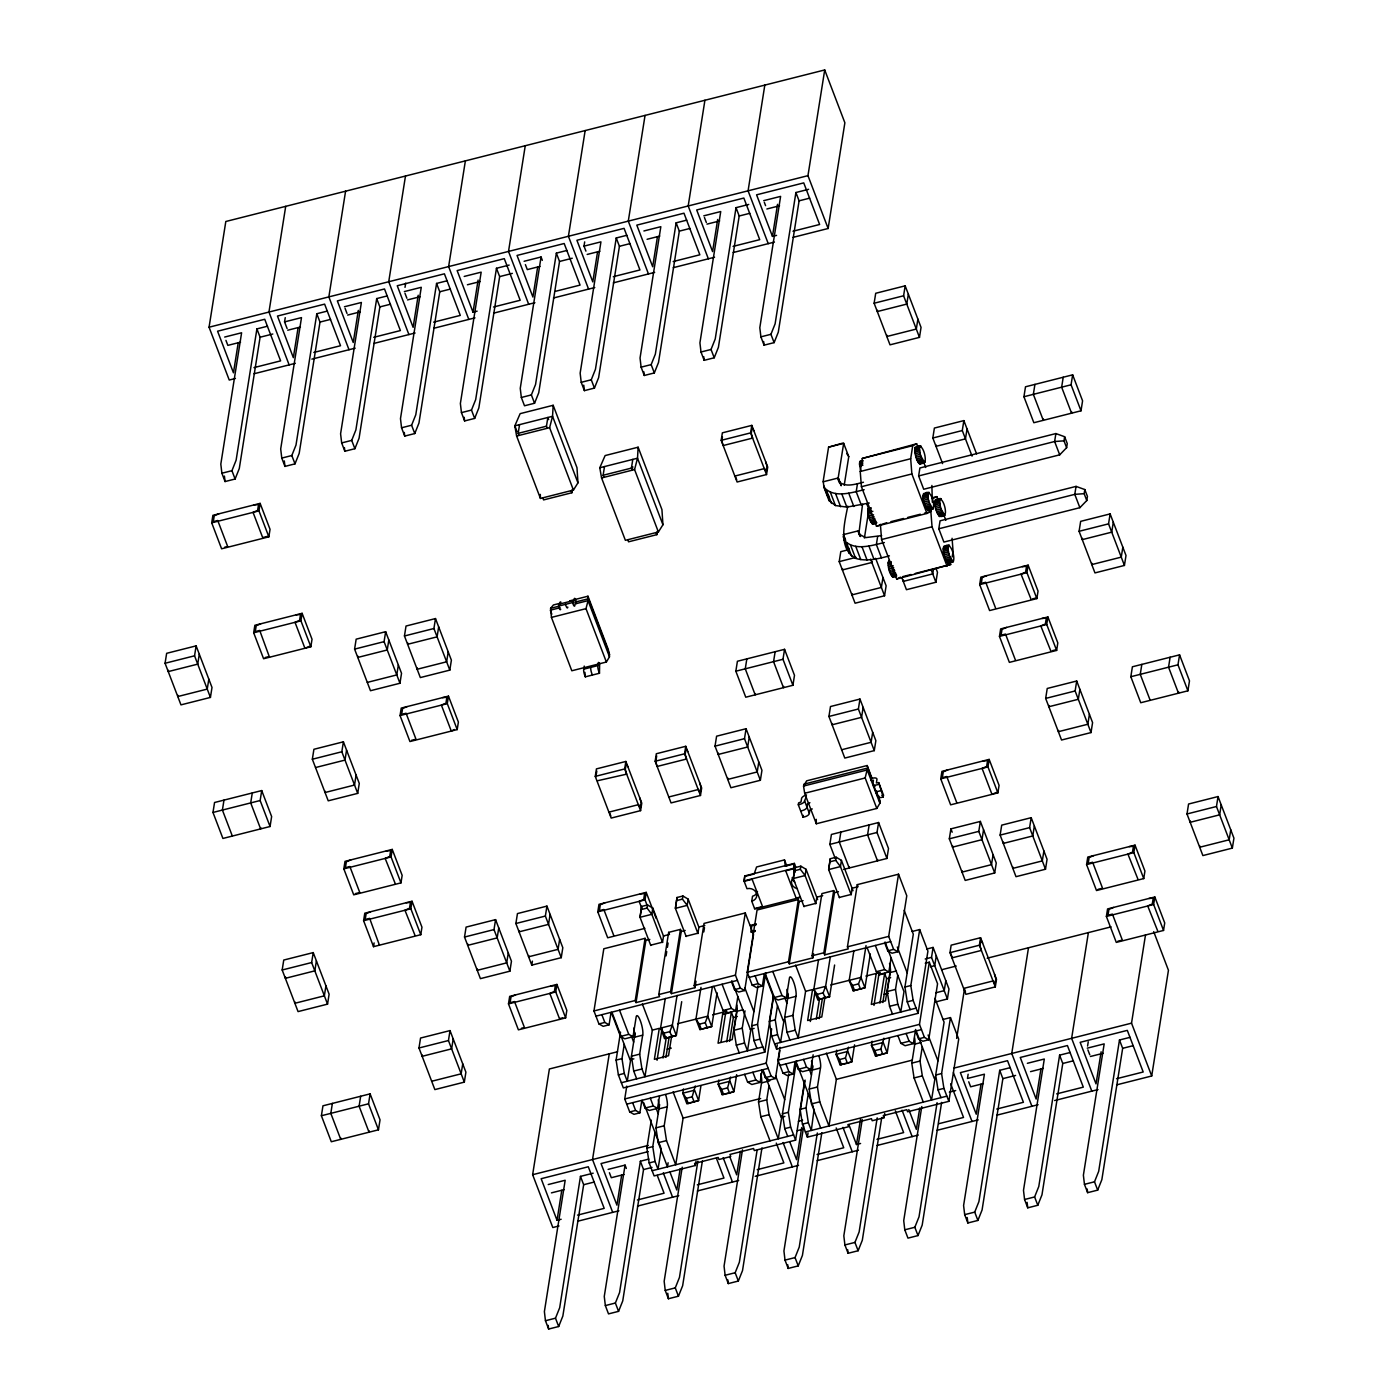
<?xml version="1.0" encoding="UTF-8"?>
<svg xmlns="http://www.w3.org/2000/svg" width="1399" height="1399" viewBox="0 0 1399 1399"><rect width="100%" height="100%" fill="white"/><g stroke="black" fill="none" stroke-linecap="round" stroke-linejoin="round"><path stroke-width="1.5" d="M881.737 791.904L881.755 791.642A5.001 2.256 -20.9 0 0 880.636 790.54L879.062 791.169A4.407 1.994 -20.9 0 1 875.319 789.718M553.165 405.29L552.553 416.29L549.615 427.692L573.433 490.07L540.434 498.429L516.616 436.033L514.832 425.838L520.148 413.649L553.165 405.29L576.983 467.686L577.962 482.847L573.433 490.07M638.119 447.208L637.524 458.207L634.569 469.592L658.387 531.987L625.388 540.329L601.57 477.951L599.786 467.756L605.12 455.567L638.119 447.208L661.937 509.603L662.934 524.765L658.387 531.987M860.927 471.201C860.612 468.77 857.692 461.285 861.102 461.198M873.378 523.873C869.339 523.104 865.841 509.533 869.461 507.732M893.751 575.951C889.974 577.962 886.459 563.5 889.134 560.23M914.754 449.131C921.049 439.041 926.313 455.217 925.106 461.443C917.342 469.382 914.911 454.692 914.754 449.131L919.475 447.942L920.49 445.704M923.113 495.666C928.988 485.733 934.41 500.807 933.553 506.91C927.677 516.826 922.256 501.751 923.113 495.666L927.834 494.477L928.849 492.238M934.934 501.961C940.897 491.836 946.179 507.207 945.374 513.206C939.481 523.139 934.077 508.064 934.934 501.961L939.638 500.772L940.25 498.569M943.293 548.495C949.169 538.563 954.573 553.637 953.733 559.74C947.84 569.655 942.436 554.581 943.293 548.495L947.997 547.306L949.029 545.068M598.387 662.392L597.88 665.592A4.407 0.997 75.8 0 0 598.877 671.712L599.471 673.251L585.324 676.836L584.73 675.297A4.407 0.997 75.8 0 1 583.733 669.177L584.24 666.064M663.616 936.403L652.808 908.091L647.562 904.961L641.669 906.447L640.025 917.289L650.797 945.497M698.993 927.467L688.168 899.137L682.922 896.007L677.029 897.493L675.402 908.353L686.175 936.543M817.646 899.662L806.069 869.321L800.823 866.173L794.929 867.66L793.285 878.52L804.058 906.727M853.023 890.708L841.429 860.368L836.182 857.22L830.289 858.724L828.663 869.566L839.435 897.773M641.669 906.447L640.025 917.289L651.829 914.316L652.808 908.091M677.029 897.493L675.402 908.353L687.189 905.363L688.168 899.137M794.929 867.66L793.285 878.52L805.09 875.529L806.069 869.321M830.289 858.724L828.663 869.566L840.449 866.576L841.429 860.368M235.434 378.464L229.244 380.038L209.063 327.209L225.816 221.497L824.711 69.95L844.874 122.78L828.138 228.492L793.023 237.375M165.065 663.266L166.656 653.316L196.122 645.866L212.001 687.469L210.427 697.419L180.961 704.869L165.065 663.266L194.548 655.816L196.122 645.866M168.44 670.348L168.247 671.59L197.714 664.14L199.305 654.19M177.97 695.303L177.778 696.545L207.244 689.095L208.818 679.145M238.215 342.842L233.458 372.799L217.579 331.213L264.743 319.269L280.622 360.872L253.971 367.622M211.704 522.824L212.893 515.339L260.127 503.378L270.042 529.329L268.853 536.831L221.602 548.793L211.704 522.824L258.955 510.88L260.127 503.378M218.786 513.835L214.239 515.794L213.313 521.617L217.737 520.498L227.652 546.467L224.697 547.201M267.489 326.212L256.909 328.905L236.116 460.219L231.937 470.694L235.102 479.018L225.064 481.553L221.881 473.229L220.815 464.101L241.607 332.77L224.679 337.054M256.909 328.905L260.092 337.211L239.281 468.543L235.102 479.018M285.711 206.335L268.958 312.047L289.138 364.877M254.233 504.864L258.518 504.584L257.608 510.408L253.044 512.366L262.96 538.335M287.11 328.555L284.557 321.892L285.239 317.66M212.98 812.452L214.554 802.501L261.718 790.575L271.633 816.561L270.059 826.512L222.913 838.456L212.98 812.452L260.144 800.525L261.718 790.575M298.092 327.681L293.353 357.654L277.474 316.052L324.62 304.125L340.517 345.728L313.848 352.461M223.98 800.123L222.406 810.073L232.339 836.06M253.674 632.768L254.863 625.283L302.114 613.322L312.029 639.273L310.84 646.775L263.589 658.737L253.674 632.768L300.925 620.824L302.114 613.322M260.774 623.779L256.209 625.738L255.283 631.561L259.707 630.442L269.5 657.233M327.383 311.068L316.804 313.743L295.993 445.074L291.814 455.532L294.997 463.856L284.959 466.409L281.776 458.085L280.692 448.939L301.502 317.608L284.557 321.892M316.804 313.743L319.986 322.067L299.176 453.398L294.997 463.856M345.588 191.173L328.852 296.903L349.016 349.733M252.275 792.953L250.701 802.904L260.634 828.908L260.826 827.666M296.203 614.808L300.505 614.528L299.578 620.369L295.014 622.31L304.93 648.279L309.494 646.321M358.319 310.386L353.248 342.493L337.351 300.907L384.515 288.963L400.394 330.566L373.743 337.316M387.278 295.906L376.698 298.582L355.888 429.913L351.709 440.388L354.891 448.712L344.836 451.247L341.671 442.923L340.587 433.795L361.397 302.464L344.451 306.748M376.698 298.582L379.863 306.906L359.071 438.237L354.891 448.712M312.344 759.237L313.918 749.287L343.402 741.82L359.281 783.423L357.707 793.373L328.223 800.823L312.344 759.237L341.828 751.77L343.402 741.82M405.483 176.029L388.73 281.741L408.91 334.571M282.178 969.997L283.752 960.046L313.236 952.597L329.115 994.199L327.541 1004.132L298.057 1011.599L282.178 969.997L311.645 962.547L313.236 952.597M285.553 977.079L285.361 978.321L314.827 970.854L316.401 960.921M325.25 791.274L325.058 792.516L354.524 785.049L356.098 775.098M405.01 287.355L405.693 283.123M295.084 1002.034L294.892 1003.275L324.358 995.826L325.932 985.875M354.594 649.119L356.168 639.168L385.652 631.701L401.53 673.304L399.957 683.254L370.473 690.721L354.594 649.119L384.078 641.651L385.652 631.701M357.969 656.201L357.777 657.443L387.243 649.975L388.817 640.025M418.214 295.241L413.125 327.349L397.246 285.746L444.41 273.819L460.288 315.405L433.638 322.155M346.567 750.144L344.993 760.094L315.527 767.544M343.822 868.866L345.011 861.364L392.245 849.42L402.16 875.372L400.971 882.874L353.72 894.835L343.822 868.866L391.055 856.922L392.245 849.42M447.173 280.762L436.575 283.437L415.783 414.769L411.603 425.226L414.769 433.55L404.731 436.086L401.548 427.779L400.481 418.633L421.274 287.302L404.346 291.587M436.575 283.437L439.758 291.761L418.948 423.093L414.769 433.55M350.904 859.878L346.34 861.836L345.431 867.66L349.855 866.541L359.77 892.492L355.329 893.629M465.377 160.868L448.624 266.579L468.805 319.409M321.385 1115.755L322.959 1105.805L370.105 1093.861L380.038 1119.865L378.464 1129.815L331.301 1141.741L321.385 1115.755L368.532 1103.811L370.105 1093.861M398.348 664.98L396.774 674.93L367.307 682.397M404.451 635.985L406.025 626.035L435.491 618.568L451.387 660.171L449.813 670.121L420.33 677.571L404.451 635.985L433.917 628.518L435.491 618.568M332.385 1103.409L330.811 1113.359L340.744 1139.363L340.936 1138.121M363.6 920.699L364.789 913.197L412.04 901.253L421.956 927.205L420.767 934.707L373.516 946.668L363.6 920.699L410.851 908.755L412.04 901.253M407.826 643.05L407.634 644.292L437.1 636.842L438.674 626.892M400.044 715.571L401.233 708.086L448.467 696.125L458.382 722.076L457.193 729.578L409.942 741.54L400.044 715.571L447.295 703.627L448.467 696.125M370.7 911.711L366.136 913.669L365.209 919.493L369.651 918.374L379.426 945.164M407.126 706.582L402.58 708.541L401.653 714.364L406.077 713.245L415.993 739.214L411.551 740.333M386.351 850.907L390.636 850.627L389.726 856.45L385.162 858.409L395.2 883.538M477.129 311.155L473.019 312.187L478.108 280.08M417.357 668.005L417.147 669.264L446.631 661.797L448.205 651.847M373.516 946.668L374.11 942.909M360.68 1096.256L359.106 1106.207L369.039 1132.211L369.231 1130.952M509.166 265.076L496.47 268.276L475.677 399.607L471.48 410.082L474.663 418.406L464.625 420.942L461.443 412.618L460.376 403.489L481.169 272.158L464.223 276.442M496.47 268.276L499.653 276.6L478.843 407.931L474.663 418.406M525.255 145.723L508.519 251.435L528.682 304.265M406.13 902.74L410.432 902.46L409.505 908.283L404.941 910.242L414.996 935.371M442.574 697.611L446.858 697.332L445.949 703.172L441.385 705.113L451.3 731.082L454.378 729.491M537.653 267.069L532.914 297.043L517.035 255.44L564.182 243.513L580.06 285.099L555.455 291.324M524.118 261.281L541.063 256.996L520.253 388.327L521.337 397.473L524.503 405.78L534.558 403.244L538.737 392.769L559.53 261.456L556.365 253.132L566.945 250.456M418.983 1047.991L420.557 1038.041L450.023 1030.591L465.902 1072.176L464.328 1082.126L434.862 1089.594L418.983 1047.991L448.449 1040.541L450.023 1030.591M518.959 435.439L518.172 433.358L519.554 424.649M422.341 1055.073L422.148 1056.315L451.632 1048.848L453.206 1038.897M556.365 253.132L535.555 384.463L531.375 394.92L534.558 403.244M585.149 130.562L568.414 236.274L588.577 289.103M464.52 937.05L466.094 927.1L495.578 919.633L511.457 961.235L509.883 971.186L480.417 978.635L464.52 937.05L494.004 929.583L495.578 919.633M547.254 428.286L546.467 426.188L547.848 417.497L548.635 419.578M467.896 944.115L467.703 945.357L497.17 937.907L498.761 927.957M585.919 251.12L584.013 246.137L584.677 241.887M477.426 969.087L477.234 970.329L506.7 962.862L508.274 952.911M462.737 1063.87L461.145 1073.82L431.679 1081.27M597.548 251.925L592.791 281.881L576.913 240.278L624.076 228.352L639.955 269.955L613.304 276.687M559.513 603.424L553.409 604.963L550.594 608.32L551.433 617.396L571.806 670.768L606.379 662.024L609.474 656.796L608.338 649.591L587.965 596.219L569.673 600.853M542.777 497.834L543.581 499.915L571.876 492.745L572.418 489.265M626.839 235.294L616.242 237.97L595.449 369.301L591.27 379.776L594.435 388.083L584.397 390.636L581.215 382.312L580.148 373.166L600.94 241.852L584.013 246.137M560.667 609.195A4.407 0.997 75.8 0 1 558.935 607.708L558.638 604.298L572.786 600.713L573.52 602.532L574.22 598.755A5.001 1.119 75.8 0 1 575.933 600.188L576.248 603.616L588.035 600.643L587.965 596.219M559.513 605.784L560.072 602.322A5.001 1.119 75.8 0 1 560.947 602.269M616.242 237.97L619.425 246.294L598.632 377.625L594.435 388.083M515.881 923.515L517.455 913.582L546.939 906.115L562.818 947.718L561.244 957.668L531.777 965.118L515.881 923.515L545.365 916.065L546.939 906.115M645.044 115.418L628.291 221.129L648.471 273.959M519.256 930.597L519.064 931.839L548.53 924.389L550.104 914.439M508.484 1003.887L509.673 996.385L556.924 984.424L566.822 1010.393L565.633 1017.877L518.399 1029.839L508.484 1003.887L555.735 991.926L556.924 984.424M576.248 603.616L575.426 602.007L574.867 605.277A4.407 0.997 75.8 0 1 573.083 604.123L572.786 600.713M515.584 994.881L511.02 996.84L510.093 1002.681L514.517 1001.562L524.433 1027.513L521.477 1028.265M603.931 477.356L603.126 475.258L604.508 466.567M528.787 955.552L528.595 956.794L558.061 949.344L559.635 939.394M531.777 965.118L532.407 961.148M585.324 676.836L584.922 672.342M657.443 236.763L652.686 266.737L636.807 225.134L683.971 213.19L699.85 254.793L673.199 261.543M632.768 466.706L632.226 470.186L631.421 468.105L632.803 459.397M599.471 673.251L599.611 665.242A5.001 1.119 75.8 0 0 599.384 662.636M551.014 985.928L555.316 985.63L554.389 991.471L549.824 993.412L559.74 1019.381M686.717 220.15L676.137 222.826L655.344 354.157L651.165 364.614L654.33 372.938L644.292 375.474L641.109 367.15L640.043 358.022L660.835 226.69L643.907 230.975M676.137 222.826L679.319 231.132L658.509 362.463L654.33 372.938M595.257 776.393L596.446 768.89L625.86 761.458L641.774 803.131L640.585 810.633L611.171 818.083L595.257 776.393L624.688 768.943L625.86 761.458M559.005 1225.961L552.815 1227.535L532.634 1174.705L549.387 1068.976L617.536 1051.733M595.887 776.865L596.813 771.041M704.921 100.256L688.186 205.968L708.349 258.798M597.373 780.782L626.665 774.154L625.318 769.415L626.227 763.592L627.854 766.669M627.749 539.734L628.536 541.815L656.831 534.663L657.39 531.183M644.869 928.376L607.691 937.785L597.793 911.833L598.982 904.331L646.216 892.37L656.131 918.339M604.875 902.845L600.311 904.786L599.402 910.627L603.826 909.507L613.741 935.459M561.139 1219.263L557.029 1220.295L561.768 1190.339M717.67 219.468L712.581 251.575L696.702 209.972L743.848 198.046L759.727 239.649L733.076 246.381M611.013 1012.684L609.09 1024.82L603.196 1026.324L598.929 1023.928L593.963 1010.952L603.808 948.767L645.079 938.327L645.866 940.408L636.02 1002.593L659.611 996.63L658.807 994.549L668.652 932.364L680.439 929.391L681.243 931.454L671.398 993.64L694.971 987.677L695.985 981.241M639.798 797.92L641.144 802.659L640.235 808.5L638.731 804.582L609.317 812.032L610.803 815.932M593.176 1173.184L580.48 1176.384L559.687 1307.715L555.49 1318.19L558.673 1326.514L548.635 1329.05L545.453 1320.726L544.386 1311.597L565.179 1180.266L548.233 1184.551M748.727 204.446L736.031 207.664L715.221 338.995L711.042 349.47L714.224 357.777L704.169 360.33L701.004 352.006L699.92 342.86L720.73 211.546L703.784 215.831M580.48 1176.384L583.663 1184.708L562.853 1316.039L558.673 1326.514M736.031 207.664L739.197 215.988L718.404 347.319L714.224 357.777M655.152 761.248L656.323 753.746L685.755 746.297L701.668 787.969L700.479 795.471L671.048 802.921L655.152 761.248L684.566 753.799L685.755 746.297M609.264 1053.832L592.529 1159.544L612.692 1212.373M656.079 759.762L656.691 755.88M764.816 85.112L748.08 190.824L768.243 243.653M640.322 893.874L644.607 893.576L643.697 899.417L639.133 901.376L642.176 909.35M773.647 996.368L764.816 1052.118L623.342 1087.915L618.393 1074.939L616.102 1060.11L620.526 1032.13M647.317 905.87L645.026 899.872L646.216 892.37M630.932 1058.011L627.259 1081.217L624.286 1073.435L621.995 1058.623L624.234 1044.458M662.584 942.524L651.829 914.316L647.072 908.073L647.562 904.961M721.184 440.335L722.374 432.833L751.805 425.383L767.719 467.056L766.53 474.558L737.098 482.008L721.184 440.335L750.616 432.886L751.805 425.383M722.444 436.908L721.814 440.807L723.178 445.547L752.61 438.097L751.246 433.358L752.172 427.517L753.799 430.595M636.02 1002.593L635.233 1000.512L645.079 938.327M669.194 796.87L698.626 789.438L700.112 793.338L701.039 787.515L699.675 782.775M611.276 1012.281L620.509 1036.432L624.776 1038.827L633.03 1036.729L636.038 1017.738A10.527 2.361 75.8 0 1 640.287 1020.571A10.527 2.361 75.8 0 1 642.683 1035.155L639.675 1054.146L641.966 1068.976L644.939 1076.74L652.336 1030.119L642.316 1003.887M641.791 1100.698L639.868 1112.835L633.974 1114.321L629.707 1111.943L624.741 1098.967L626.787 1086.096M636.685 1078.839L633.712 1071.057L631.421 1056.245L635.094 1033.004M687.748 751.508L686.122 748.43L685.195 754.271L686.559 759.01L657.128 766.46L655.781 761.721M621.663 1175.177L616.924 1205.151L601.045 1163.548L648.192 1151.622M608.128 1169.389L625.073 1165.105L604.263 1296.436L605.347 1305.582L608.513 1313.888L618.568 1311.353L622.747 1300.895L643.54 1169.564L640.375 1161.24L648.839 1159.089M776.567 235.382L772.475 236.414L777.547 204.324M666.064 955.884L666.728 951.6M667.41 947.315L668.092 943.031M665.277 998.414L660.573 1028.108L664.542 1038.513L676.329 1035.522L681.698 1001.684M640.375 1161.24L619.565 1292.571L615.385 1303.029L618.568 1311.353M697.961 933.57L687.189 905.363L682.432 899.12L682.922 896.007M657.04 1060.285L662.059 1028.58M808.622 189.302L795.909 192.52L775.116 323.834L770.936 334.309L774.119 342.633L764.064 345.168L760.899 336.844L759.814 327.716L780.607 196.385L763.679 200.669M671.398 993.64L670.593 991.559L680.439 929.391M696.072 1161.187L695.39 1165.489L654.12 1175.929L649.171 1162.936L646.88 1148.124L651.304 1120.144M663.021 1058.011L666.379 1036.851M795.909 192.52L799.091 200.826L778.299 332.158L774.119 342.633M642.054 1100.296L645.026 1108.06L649.293 1110.456L657.547 1108.358L659.559 1095.697M665.924 1057.399L669.089 1037.481M715.029 746.139L716.603 736.189L746.069 728.722L761.948 770.324L760.374 780.275L730.908 787.742L715.029 746.139L744.495 738.672L746.069 728.722M661.272 1148.841L658.037 1169.232L655.064 1161.45L652.773 1146.638L655.012 1132.473M668.11 1162.761L667.463 1166.853L658.247 1142.686L655.939 1127.874L659.629 1104.633M677.064 995.423L672.359 1025.117L669.876 1031.64L671.852 1036.834M671.8 1035.085L668.53 1055.738L654.382 1059.323L659.296 1028.352L652.336 1030.119M828.138 228.492L807.957 175.662L824.711 69.95M718.404 753.204L718.194 754.463L747.678 746.996L749.252 737.046M765.725 461.845L767.089 466.601L766.162 472.425L764.676 468.525L735.244 475.957L736.731 479.874M735.839 671.205L737.413 661.255L784.559 649.328L794.492 675.332L792.918 685.283L745.754 697.209L735.839 671.205L782.985 659.279L784.559 649.328M673.094 1091.902L683.114 1118.116L675.717 1164.755L666.501 1140.605L664.193 1125.775L667.201 1106.784A10.527 2.361 75.8 0 0 665.714 1094.84M694.971 987.677L694.184 985.596L704.029 923.41L745.282 912.97L753.519 934.549L744.67 990.527L738.759 992.013L734.492 989.635L731.537 981.853M703.802 931.926L704.484 927.642M727.935 778.176L727.725 779.418L757.209 771.951L758.783 762M746.839 658.877L745.265 668.827L755.18 694.831L755.39 693.589M683.499 1088.947L682.834 1093.179L686.804 1103.584L688.273 1103.531L698.591 1100.593L700.934 1085.746M717.057 992.748L711.706 1026.569L699.902 1029.559L695.933 1019.154L700.986 987.344M680.194 1168.585L676.801 1189.989L669.999 1172.17M682.222 1167.186L664.158 1281.292L665.224 1290.42L668.407 1298.744L678.445 1296.208L682.642 1285.733L702.403 1160.855M695.286 1085.974L692.173 1096.833L694.166 1102.027M712.423 986.47L707.737 1016.181L705.236 1022.686L707.229 1027.88M775.133 651.724L773.56 661.675L783.475 687.661L783.685 686.419M697.874 1161.153L679.459 1277.409L675.28 1287.884L678.445 1296.208M722.951 1012.246L718.054 1043.217L732.202 1039.632L737.098 1008.662M800.123 897.493L754.726 908.983L751.753 901.183A7.485 6.47 9 0 0 756.439 893.157A7.485 6.47 9 0 0 746.979 888.697L744.006 880.898L744.793 875.931L794.317 863.393L795.874 867.502M744.793 875.931L744.163 881.318L752.137 879.306L762.542 906.552L754.568 908.563M721.045 1042.063L726.064 1010.358M718.876 1079.993L718.194 1084.225L722.164 1094.63L729.526 1093.091L733.95 1091.64L736.643 1074.677M744.67 990.527L740.386 988.131L735.437 975.155L745.282 912.97M726.693 1041.888L731.38 1012.299L723.126 1014.38M751.753 901.183L752.54 896.199A7.485 6.47 9 0 0 757.471 891.53M729.596 1041.293L733.356 1017.493L731.38 1012.299M713.84 986.33L723.073 1010.48L727.34 1012.859L735.594 1010.778L737.833 996.613M739.249 1052.887L736.294 1045.105L733.985 1030.294L736.993 1011.285A10.527 2.361 75.8 0 0 736.836 1005.042M750.861 931.664L751.77 925.841L756.212 924.722M844.227 485.191L848.756 456.651L843.667 443.326L841.901 443.343L828.575 447.155L823.084 481.816L838.298 477.968L841.201 485.575M823.294 481.763L823.924 487.254L829.012 500.58L835.43 505.529L846.85 507.12L869.269 503.028M730.663 1077.02L727.55 1087.88L729.526 1093.091M764.274 973.896L762.35 986.05L756.457 987.537L752.19 985.158L747.223 972.183L757.069 909.997L798.339 899.557L799.126 901.638L789.281 963.824L812.871 957.843L813.536 953.558M731.782 980.751L750.738 1030.416L747.503 1050.789L744.548 1043.024L742.239 1028.195L745.002 1010.812M829.012 500.58L828.365 495.071M756.946 1048.411L753.974 1040.629L751.665 1025.817L757.996 985.858M863.445 482.253C855.733 483.967 844.944 488.094 838.666 481.169L838.298 477.968M764.816 1052.118L759.867 1039.142L757.558 1024.313L765.743 972.655M874.13 303.233L875.704 293.283L905.17 285.833L921.049 327.418L919.475 337.369L890.009 344.836L874.13 303.233L903.597 295.784L905.17 285.833M740.421 1151.29L736.696 1174.845L729.893 1157.008M742.467 1149.873L724.052 1266.13L725.119 1275.276L728.302 1283.582L738.34 1281.047L742.519 1270.572L761.965 1147.862M812.277 808.937L809.881 809.986L809.322 813.256A4.407 1.994 -20.9 0 1 804.81 816.789L803.061 817.243L798.304 804.757L798.584 802.886L800.997 802.012L801.61 798.234A5.001 2.256 -20.9 0 1 806.016 795.069L806.506 794.912M877.488 310.316L877.295 311.557L906.779 304.09L908.353 294.14M878.782 796.014L879.901 803.236L876.806 808.447L816.317 823.766L804.67 793.268L803.533 786.063L806.646 780.834L867.135 765.533L871.804 777.722M889.432 555.858C878.502 558.708 866.768 561.856 855.611 558.358C837.319 548.093 844.839 522.072 847.777 506.106M875.617 558.288L886.127 585.814L884.553 595.764L855.086 603.214L839.208 561.629L840.782 551.678L849.193 549.545M795.087 872.486L793.53 868.377L794.317 863.393M912.026 931.507L919.685 929.566L927.922 951.145L918.076 1013.331L776.602 1049.128L771.653 1036.152L769.363 1021.34L773.455 995.511M794.475 863.813L793.688 868.779L785.713 870.808L796.118 898.053L800.106 897.039M744.618 1074.327L747.591 1082.109L751.858 1084.487L760.112 1082.406L762.035 1070.27M809.322 813.256L804.565 800.788L806.331 796.748M803.061 817.243L803.358 815.372M842.565 568.693L842.373 569.935L871.857 562.485L872.049 561.244M770.027 1140.884L760.811 1116.734L758.52 1101.922L761.528 1082.913A10.527 2.361 75.8 0 0 760.794 1073.837M857.465 483.774L856.205 491.731L861.294 505.039M779.873 1050.544L775.448 1078.524L771.164 1076.146L766.215 1063.17L771.653 1028.86M931.437 507.837L930.842 511.562L926.942 513.45L876.491 526.216L861.417 486.712L860.228 471.498L862.291 458.435L916.642 443.78L918.164 447.732M849.176 553.409L848.546 547.918M784.192 1019.241L780.52 1042.447L777.547 1034.665L775.256 1019.854L777.494 1005.689M815.844 903.737L805.09 875.529L800.333 869.286L800.823 866.173M757.086 1150.31L739.354 1262.265L735.174 1272.723L738.34 1281.047M887.018 335.27L886.826 336.512L916.31 329.062L917.884 319.112M789.281 963.824L788.494 961.743L798.339 899.557M781.971 1115.598L778.281 1138.803L769.065 1114.653L766.757 1099.824L769.013 1085.659M828.925 716.463L830.499 706.53L859.965 699.063L875.861 740.666L874.27 750.616L844.804 758.066L828.925 716.463L858.391 709.013L859.965 699.063M881.632 535.59L865.596 537.618L858.829 533.998L862.553 504.322M776.602 1049.128L777.284 1044.843M764.536 973.494L773.769 997.662L778.036 1000.04L786.29 997.959L789.298 978.95A10.527 2.361 75.8 0 1 793.548 981.783A10.527 2.361 75.8 0 1 795.944 996.368L792.936 1015.377L795.227 1030.189L798.199 1037.971L805.597 991.331L795.576 965.118M789.945 1040.052L786.972 1032.27L784.682 1017.458L788.354 994.234M795.052 1061.911L793.128 1074.047L787.235 1075.551L782.968 1073.173L778.001 1060.18L780.047 1047.326M852.096 593.666L851.904 594.907L881.37 587.44L882.961 577.49M832.3 723.545L832.09 724.787L861.574 717.337L863.148 707.387M864.407 538.02L868.604 511.509M787.724 1136.425L784.752 1128.643L782.443 1113.814L788.774 1073.855M877.628 536.604L876.369 544.561L881.457 557.869M812.871 957.843L812.067 955.762L821.913 893.594L833.699 890.603L834.504 892.684L824.658 954.87L848.231 948.907L847.444 946.826L857.29 884.64L898.543 874.2L906.779 895.78L897.931 951.74L892.02 953.226L887.753 950.848L884.798 943.066M835.203 858.391L829.852 844.401L831.426 834.451L878.589 822.525L888.505 848.511L886.931 858.461L843.545 869.444M695.39 1165.489L694.603 1163.408L718.177 1157.445L718.964 1159.509L730.75 1156.536L729.963 1154.455L753.536 1148.492L754.341 1150.573L795.594 1140.133L790.645 1127.139L788.337 1112.327L796.521 1060.669M818.537 959.627L813.833 989.32L817.803 999.725L829.59 996.735L834.608 965.03M810.301 1021.515L814.987 991.908M851.222 894.783L840.449 866.576L835.693 860.333L836.182 857.22M840.851 832.055L839.278 842.006L849.21 868.01L849.403 866.768M824.658 954.87L823.854 952.789L833.699 890.603M884.693 1113.464L884.011 1117.749L872.224 1120.739L871.437 1118.658L847.864 1124.621L848.651 1126.702L807.38 1137.142L802.431 1124.166L800.141 1109.355L804.565 1081.357M795.594 1140.133L805.107 1080.08M816.282 1019.224L819.639 998.082M801.679 1127.577L796.591 1159.684L789.788 1141.864M795.314 1061.509L798.287 1069.291L802.554 1071.669L810.808 1069.588L813.151 1054.811M819.184 1018.629L822.35 998.711M814.131 1109.022L811.298 1130.444L808.325 1122.68L806.034 1107.851L808.272 1093.686M820.723 1128.066L811.507 1103.916L809.199 1089.087L812.889 1065.863M830.324 956.654L825.62 986.347L823.137 992.853L825.113 998.047M803.708 1126.108L783.93 1250.986L785.014 1260.114L788.179 1268.438L798.234 1265.885L802.414 1255.428L821.843 1132.7M825.06 996.315L821.79 1016.968L807.643 1020.536L812.557 989.565L805.597 991.331M926.942 513.45L911.868 473.946L910.679 458.732L912.743 445.669L916.642 443.78M807.38 1137.142L808.062 1132.858M872.679 732.342L871.105 742.292L841.621 749.759M826.354 1053.115L836.375 1079.346L828.977 1125.985L819.762 1101.817L817.453 1087.006L820.461 1067.997A10.527 2.361 75.8 0 0 818.975 1056.07M918.636 475.94L919.895 467.983L1055.878 433.568L1064.639 436.733L1067.262 443.605L1066.615 447.697L1059.708 454.832L923.707 489.248L918.636 475.94L1054.619 441.524L1063.992 440.842L1066.615 447.697M871.472 778.491L871.175 780.345L873.413 780.222L872.941 783.475L877.698 795.961A4.407 1.994 -20.9 0 0 881.44 797.413L883.189 796.958L883.486 795.104L878.712 782.618L876.421 782.968L876.981 779.156A5.001 2.256 -20.9 0 0 873.256 778.054L871.472 778.491L867.135 765.533M903.457 580.13L903.264 581.389L932.731 573.922L933.483 569.201M817.313 1132.998L799.231 1247.104L795.052 1257.579L798.234 1265.885M869.146 824.903L867.572 834.853L877.505 860.857L877.698 859.616M876.229 790.96L875.931 792.831L877.121 792.534M942.594 463.611L932.818 438.009L934.392 428.059L963.859 420.609L976.572 453.888M883.189 796.958L878.712 782.618M836.759 1050.177L836.095 1054.391L840.065 1064.796L847.427 1063.257L851.851 1061.824L854.544 1044.843M870.318 953.961L864.967 987.799L853.163 990.772L849.193 980.384L853.897 950.673M936.193 445.092L936.001 446.333L965.467 438.866L967.041 428.916M886.931 858.461L877.016 832.475L878.589 822.525M932.329 502.241L931.891 485.453M848.546 1047.186L845.433 1058.046L847.427 1063.257M866.033 945.584L860.98 977.394L858.496 983.899L860.49 989.11M938.799 528.77L940.058 520.813L1076.058 486.397L1084.82 489.563L1087.443 496.435L1086.778 500.545L1079.871 507.68L943.888 542.078L938.799 528.77L1074.782 494.354L1084.155 493.672L1086.778 500.545M901.795 577.542L906.447 589.696L935.914 582.246L937.487 572.296L936.228 568.973M876.211 973.459L871.315 1004.43L885.462 1000.845L890.359 969.874M972.06 456.144L962.285 430.542L963.859 420.609M873.973 1005.409L878.992 973.687M897.931 951.74L893.646 949.361L888.697 936.386L898.543 874.2M872.137 1041.223L871.455 1045.455L875.424 1055.843L876.893 1055.79L887.211 1052.87L889.572 1038.023M860.577 1143.49L856.485 1144.539L860.542 1118.85M879.954 1003.118L884.64 973.512L878.45 975.086M862.239 1119.567L843.824 1235.824L844.909 1244.953L848.074 1253.277L858.129 1250.741L862.309 1240.266L881.737 1117.556M952.194 556.924L953.086 551.328L952.072 538.283M882.856 1002.523L886.616 978.705L884.64 973.512M867.1 947.543L876.334 971.71L880.601 974.089L888.855 971.99L891.093 957.825M892.51 1014.1L889.554 1006.318L887.246 991.506L890.254 972.515A10.527 2.361 75.8 0 0 889.519 963.421M883.923 1038.233L880.81 1049.11L882.786 1054.304M885.042 941.982L903.999 991.629L900.764 1012.019L897.808 1004.237L895.5 989.425L897.738 975.26M877.19 1117.853L859.126 1231.959L854.946 1242.417L858.129 1250.741M910.207 1009.623L907.234 1001.859L904.926 987.029L913.302 934.182L904.191 910.312M940.74 778.858L941.929 771.374L989.163 759.412L999.078 785.364L997.889 792.866L950.638 804.827L940.74 778.858L987.974 766.914L989.163 759.412M918.076 1013.331L913.127 1000.355L910.819 985.543L919.685 929.566M947.822 769.87L943.276 771.828L942.349 777.652L946.773 776.532L956.689 802.501M979.685 584.607L980.874 577.105L1028.125 565.144L1038.041 591.112L1036.851 598.597L989.6 610.559L979.685 584.607L1026.936 572.646L1028.125 565.144M986.785 575.601L982.22 577.56L981.294 583.4L985.718 582.281L995.633 608.233M897.878 1035.557L900.851 1043.339L905.118 1045.718L913.372 1043.637L915.611 1029.472L934.375 1078.594M923.288 1102.115L914.072 1077.947L911.781 1063.135L914.789 1044.144A10.527 2.361 75.8 0 0 914.614 1037.883M929.321 962.197L937.557 983.777L928.709 1039.754L924.424 1037.376L919.475 1024.383L929.321 962.197L925.246 963.229M949.326 838.823L950.9 828.873L980.367 821.423L996.263 863.008L994.689 872.959L965.205 880.426L949.326 838.823L978.793 831.373L980.367 821.423M934.777 1002.174L947.403 998.973L931.524 957.371L933.098 947.42L926.785 949.029M952.702 845.905L952.509 847.147L981.976 839.68L983.549 829.729M1023.928 396.739L1025.502 386.789L1072.648 374.845L1082.581 400.848L1081.007 410.799L1033.844 422.725L1023.928 396.739L1071.074 384.795L1072.648 374.845M936.281 955.744L934.707 965.695L930.492 966.761M935.231 1076.81L931.542 1100.034L922.326 1075.866L920.017 1061.054L922.273 1046.889M919.755 1107.973L916.362 1129.378L908.808 1109.564M1034.928 384.393L1033.354 394.343L1043.287 420.347L1043.479 419.105M921.784 1106.557L903.719 1220.662L904.786 1229.808L907.968 1238.132L918.006 1235.579L922.186 1225.122L941.632 1102.395M962.232 870.86L962.04 872.102L991.506 864.652L993.08 854.702M999.463 636.405L1000.652 628.92L1047.903 616.959L1057.819 642.91L1056.63 650.413L1009.379 662.374L999.463 636.405L1046.714 624.461L1047.903 616.959M949.973 952.667L951.163 945.164L980.577 937.715L996.49 979.387L995.301 986.89L965.887 994.339L949.973 952.667L979.387 945.217L980.577 937.715M945.811 980.699L944.238 990.649L935.809 992.783M983.27 760.899L987.554 760.619L986.645 766.46L982.081 768.401L991.978 794.37L996.543 792.411M947.403 998.973L948.977 989.023L933.098 947.42M940.985 1097.638L938.012 1089.856L935.704 1075.044L944.08 1022.179L934.969 998.326M1006.563 627.417L1001.999 629.375L1001.072 635.198L1005.514 634.079L1015.412 660.048M884.011 1117.749L883.224 1115.668L906.797 1109.704L907.601 1111.785L948.854 1101.345L943.905 1088.37L941.597 1073.558L950.463 1017.58L942.804 1019.521M937.085 1102.692L919.021 1216.798L914.841 1227.273L918.006 1235.579M1022.214 566.647L1026.516 566.35L1025.589 572.191L1021.025 574.132L1031.063 599.262M956.654 1038.408L964.506 988.796M1063.223 377.24L1061.649 387.191L1071.582 413.177L1071.774 411.936M948.854 1101.345L958.7 1039.16L950.463 1017.58M1055.878 433.568L1054.619 441.524L1059.708 454.832M982.57 942.926L980.944 939.848L980.017 945.689L981.381 950.428L951.967 957.878M1000.128 835.098L1001.701 825.148L1031.185 817.681L1047.064 859.283L1045.49 869.234L1016.006 876.683L1000.128 835.098L1029.612 827.631L1031.185 817.681M1063.992 440.842L1064.639 436.733M1003.503 842.163L1003.31 843.405L1032.777 835.955L1034.351 826.005M968.143 1074.24L967.461 1078.472L984.406 1074.187L963.596 1205.518L964.68 1214.647L967.863 1222.971L977.901 1220.435L982.081 1209.96L1002.873 1078.629L999.708 1070.322L1010.288 1067.629M1041.993 618.445L1046.295 618.166L1045.368 624.006L1040.804 625.948L1050.859 651.077M994.514 974.194L995.861 978.933L994.951 984.756L993.447 980.856L964.033 988.306L965.52 992.206M1013.033 867.135L1012.841 868.377L1042.307 860.91L1043.881 850.959M980.996 1084.26L976.257 1114.216L960.379 1072.631L1007.525 1060.687L1023.421 1102.29L996.753 1109.04M1076.058 486.397L1074.782 494.354L1079.871 507.68M1045.665 698.416L1047.239 688.465L1076.705 681.016L1092.584 722.618L1091.01 732.569L1061.544 740.019L1045.665 698.416L1075.131 690.966L1076.705 681.016M1049.04 705.498L1048.83 706.74L1078.314 699.29L1079.888 689.34M1084.155 493.672L1084.82 489.563M1079.084 531.305L1080.658 521.355L1110.124 513.905L1126.003 555.49L1124.429 565.441L1094.962 572.908L1079.084 531.305L1108.55 523.856L1110.124 513.905M1082.459 538.388L1082.249 539.629L1111.733 532.162L1113.307 522.212M999.708 1070.322L978.898 1201.636L974.718 1212.111L977.901 1220.435M1058.571 730.453L1058.361 731.694L1087.845 724.245L1089.419 714.294M1028.492 947.753L1011.757 1053.464L1031.92 1106.294M1091.989 563.342L1091.78 564.584L1121.264 557.134L1122.837 547.184M1040.891 1069.098L1036.152 1099.072L1020.256 1057.469L1067.42 1045.543L1083.298 1087.145L1056.647 1093.878M1086.586 864.582L1087.775 857.08L1135.026 845.136L1144.924 871.087L1143.735 878.589L1096.501 890.533L1086.586 864.582L1133.837 852.621L1135.026 845.136M1070.183 1052.485L1059.603 1055.161L1038.792 1186.492L1034.613 1196.949L1037.796 1205.273L1027.74 1207.827L1024.575 1199.503L1023.491 1190.357L1044.301 1059.026L1027.356 1063.31M1093.668 855.593L1089.121 857.552L1088.195 863.375L1092.619 862.256L1102.534 888.208L1098.093 889.327M1059.603 1055.161L1062.768 1063.485L1041.975 1194.816L1037.796 1205.273M1088.387 932.591L1071.634 1038.32L1091.815 1091.15M1130.829 676.731L1132.403 666.781L1179.567 654.854L1189.482 680.858L1187.908 690.809L1140.745 702.735L1130.829 676.731L1177.975 664.805L1179.567 654.854M1141.829 664.403L1140.255 674.353L1150.188 700.339M1106.382 916.432L1107.571 908.93L1154.822 896.986L1164.72 922.938L1163.531 930.44L1116.297 942.401L1106.382 916.432L1153.633 904.488L1154.822 896.986M1087.583 1046.05L1088.247 1041.8M1113.482 907.444L1108.917 909.402L1107.991 915.226L1112.415 914.107L1122.33 940.058L1117.906 941.195M1129.115 846.622L1133.417 846.343L1132.491 852.166L1127.926 854.124L1137.964 879.254M1101.118 1051.803L1096.029 1083.91L1080.15 1042.325L1127.314 1030.381L1143.193 1071.984L1116.542 1078.734M1170.124 657.233L1168.55 667.183L1178.483 693.187L1178.675 691.945M1130.077 1037.324L1119.48 1039.999L1098.687 1171.33L1094.508 1181.805L1097.673 1190.129L1087.635 1192.665L1084.452 1184.341L1083.386 1175.212L1104.178 1043.881L1087.25 1048.166M1119.48 1039.999L1122.663 1048.323L1101.852 1179.654L1097.673 1190.129M1148.911 898.473L1153.213 898.193L1152.286 904.016L1147.722 905.975L1157.76 931.104M1116.594 1084.872L1151.709 1075.988L1131.529 1023.159L1145.536 934.707M1186.999 813.973L1188.573 804.023L1218.039 796.556L1233.935 838.158L1232.344 848.109L1202.878 855.576L1186.999 813.973L1216.465 806.506L1218.039 796.556M1190.374 821.056L1190.182 822.297L1219.648 814.83L1221.222 804.88M1151.709 1075.988L1168.445 970.276L1153.703 931.664M1199.905 846.01L1199.695 847.252L1229.179 839.785L1230.753 829.834M606.379 662.024L586.006 608.652L588.035 600.643L609.474 656.796M876.806 808.447L865.177 777.966L867.502 768.086L803.83 784.192M939.638 516.633L940.565 515.462M947.997 563.167L953.646 560.807M919.877 463.768L925.106 461.443M932.923 498.499L936.823 496.628L938.327 500.562M876.491 526.216L886.704 522.736M880.391 524.328L881.58 539.542L896.672 579.046L900.571 577.157M896.672 579.046L951.023 564.392L915.278 573.433M209.063 327.209L807.957 175.662M240.558 342.16L227.845 345.378L225.938 340.377M260.092 337.211L272.788 334.011M287.739 330.216L300.435 326.999M319.986 322.067L330.566 319.392M347.634 315.072L360.33 311.855M379.863 306.906L390.461 304.23M407.511 299.911L420.225 296.693M439.758 291.761L450.338 289.086M467.406 284.766L480.102 281.549M499.653 276.6L512.349 273.382M539.997 266.387L527.301 269.605L525.394 264.621M559.53 261.456L572.243 258.238M587.178 254.443L599.891 251.243M619.425 246.294L630.005 243.618M647.072 239.299L659.786 236.081M679.319 231.132L689.899 228.457M706.967 224.137L719.663 220.937M739.197 215.988L749.794 213.313M766.862 208.993L779.558 205.775M799.091 200.826L809.671 198.151M493.515 307.011L520.183 300.26L504.287 258.658L457.141 270.584L473.019 312.187M792.971 231.237L819.622 224.487L803.743 182.884L756.579 194.828L772.475 236.414M254.023 373.76L295.329 363.32M311.855 359.123L355.206 348.159M373.795 343.454L415.101 332.997M433.69 328.293L474.995 317.853M493.585 313.149L534.89 302.691M553.462 297.987L594.767 287.547M613.357 282.843L654.662 272.385M673.251 267.681L714.557 257.241M733.146 252.537L774.434 242.079M221.881 473.229L231.937 470.694M281.776 458.085L291.814 455.532M341.671 442.923L351.709 440.388M401.548 427.779L411.603 425.226M461.443 412.618L471.48 410.082M521.337 397.473L531.375 394.92M581.215 382.312L591.27 379.776M641.109 367.15L651.165 364.614M701.004 352.006L711.042 349.47M760.899 336.844L770.936 334.309M518.172 433.358L546.467 426.188M516.616 436.033L549.615 427.692M263.082 537.496L267.506 536.377M599.786 467.756L637.524 458.207L662.934 524.765M603.126 475.258L631.421 468.105M601.57 477.951L634.569 469.592M828.575 447.155L843.667 443.326L838.176 478.003L841.079 485.61M932.818 438.009L962.285 430.542M862.291 458.435L912.743 445.669M859.878 461.285L863.008 460.481M915.051 447.33L919.755 446.124M917.849 446.841L920.979 446.054M859.668 462.037L862.816 461.233M914.841 448.065L919.563 446.876M859.581 463.086L862.728 462.3M859.633 464.433L862.763 463.629M914.806 450.478L919.51 449.271L919.475 447.942M859.79 465.972L862.938 465.185M914.963 452.017L919.685 450.828L919.51 449.271M915.243 453.713L919.965 452.524L919.685 450.828M915.628 455.479L920.35 454.29L919.965 452.524M860.228 471.498L910.679 458.732M916.1 457.246L920.822 456.039L924.599 462.579M916.642 458.924L921.364 457.718M917.219 460.446L921.941 459.239M917.831 461.74L922.536 460.551M918.409 462.754L923.13 461.565M918.968 463.454L924.914 462.177M919.458 463.803L924.179 462.597M861.417 486.712L911.868 473.946M864.18 489.72C851.554 492.605 833.996 498.586 823.924 487.254M265.198 657.53L268.153 656.778M923.41 493.847L929.356 492.588M868.027 508.554L871.175 507.767M923.2 494.599L927.922 493.41M867.94 509.621L871.087 508.834M867.992 510.967L871.122 510.163M923.165 496.995L927.869 495.806L927.834 494.477M868.149 512.506L872.871 511.317M923.323 498.551L928.044 497.362L927.869 495.806M932.608 497.677L936.823 496.628M868.429 514.202L871.577 513.416M923.602 500.247L928.324 499.058L928.044 497.362M868.814 515.969L873.536 514.78M923.987 502.014L928.709 500.825L928.324 499.058M935.214 500.16L940.67 498.534M941.16 498.883L935.529 499.758M869.286 517.735L874.008 516.546M924.459 503.762L929.181 502.573L932.958 509.114M935.004 500.894L939.726 499.705M869.828 519.414L874.55 518.225L875.127 519.746L870.405 520.935M925.001 505.441L929.723 504.252M934.969 503.308L939.691 502.101L939.638 500.772M925.578 506.963L930.3 505.773M935.144 504.847L939.848 503.657L939.691 502.101M871.017 522.229L875.722 521.04L876.316 522.054L871.594 523.243M926.19 508.274L930.895 507.085M935.424 506.543L940.128 505.354L939.848 503.657M926.768 509.288L931.489 508.099M933.483 507.959L927.817 510.32M872.154 523.943L876.876 522.754M927.327 509.988L933.273 508.711M872.644 524.293L876.211 523.471M935.809 508.309L940.513 507.12L940.128 505.354M936.281 510.075L940.985 508.886L944.762 515.409M890.901 521.67L903.527 518.469M907.724 517.42L920.332 514.22M924.547 513.153L930.842 511.562L932.049 526.776L947.123 566.28M558.341 606.169L572.488 602.584M550.594 608.32L558.463 606.327M576.545 601.762L588.332 598.772L609.772 654.924M858.356 530.833L860.525 536.534L858.461 530.798L843.265 534.645L845.433 540.346M936.805 511.754L941.527 510.548M560.125 607.708L550.314 610.191L551.836 614.196M937.4 513.276L942.104 512.069M937.995 514.57L942.716 513.381M938.589 515.584L943.293 514.395M939.131 516.283L943.853 515.094M940.373 516.214L945.077 515.007M551.433 617.396L586.006 608.652M881.58 539.542L932.049 526.776M884.36 542.55C871.717 545.435 854.177 551.416 844.087 540.084M839.208 561.629L856.048 557.362M943.573 546.694L948.295 545.488M946.371 546.205L949.519 545.418M943.363 547.429L948.085 546.24M888.12 562.45L891.25 561.664M888.155 563.797L891.303 562.993M943.328 549.824L948.05 548.635L947.997 547.306M888.33 565.336L891.46 564.549M943.503 551.381L948.207 550.192L948.05 548.635M888.61 567.032L893.314 565.843M943.783 553.077L948.487 551.888L948.207 550.192M888.995 568.798L893.699 567.609M944.168 554.843L948.872 553.654L948.487 551.888M889.467 570.565L892.597 569.76M944.64 556.61L949.344 555.403L953.121 561.943M889.991 572.243L894.713 571.054L894.171 569.376M945.182 558.271L949.886 557.082M890.586 573.765L895.29 572.576L895.902 573.87L891.18 575.059M945.759 559.81L950.463 558.603M946.354 561.104L951.075 559.915M891.775 576.073L896.479 574.884M946.948 562.118L951.652 560.929M892.317 576.773L895.465 575.986M947.49 562.818L952.212 561.629M893.559 576.703L896.689 575.898M948.732 562.73L953.436 561.541M892.824 577.122L896.374 576.301M902.67 576.633L911.081 574.499M583.733 669.177L597.88 665.592M1032.549 598.894L1035.505 598.142M1052.328 650.71L1055.283 649.958M803.533 786.063L867.205 769.957L879.901 803.236M804.67 793.268L865.177 777.966M798.304 804.757L800.036 804.32A4.407 1.994 -20.9 0 0 804.565 800.788M878.415 784.489L876.666 784.926A4.407 1.994 -20.9 0 1 872.941 783.475M809.899 802.694L807.503 803.743L806.943 807.031A4.407 1.994 -20.9 0 1 802.431 810.563L800.683 811M873.553 786.588L875.04 786.238M881.86 795.506L883.486 795.104M829.852 844.401L877.016 832.475M786.78 865.929L784.489 859.913L756.579 866.978L754.131 874.025L744.95 876.334M597.793 911.833L645.026 899.872M792.638 864.285L785.294 866.138L784.489 859.913M744.006 880.898L793.53 868.377M641.179 909.56L647.072 908.073M676.539 900.606L682.432 899.12M794.44 870.773L800.333 869.286M829.799 861.819L835.693 860.333M645.866 940.408L649.801 939.411M681.243 931.454L685.178 930.475M704.816 925.491L698.923 926.995L697.944 933.203L686.157 936.193M799.126 901.638L803.061 900.641M822.717 895.657L816.824 897.161L815.827 903.369L804.04 906.36M834.504 892.684L838.438 891.688M650.78 945.147L662.566 942.157L663.563 935.931L669.456 934.445L668.652 932.364M839.417 897.406L851.204 894.433L852.183 888.208L858.077 886.721L857.29 884.64M750.441 925.386L756.334 923.882M752.33 931.297L755.285 930.545M751.211 932.381L755.145 931.384M559.862 1018.542L562.818 1017.79M593.963 1010.952L635.233 1000.512M658.807 994.549L670.593 991.559M694.184 985.596L735.437 975.155M747.223 972.183L788.494 961.743M812.067 955.762L823.854 952.789M847.444 946.826L888.697 936.386M595.957 1016.164L737.43 980.367M749.217 977.376L890.691 941.579M598.929 1023.928L604.823 1022.442L609.09 1024.82M734.492 989.635L740.386 988.131M752.19 985.158L758.083 983.672L762.35 986.05M887.753 950.848L893.646 949.361M925.211 958.98L931.524 957.371M620.509 1036.432L628.763 1034.351L633.03 1036.729M723.073 1010.48L731.327 1008.399L735.594 1010.778M773.769 997.662L782.024 995.563L786.29 997.959M876.334 971.71L884.588 969.612L888.855 971.99M677.571 1023.718L707.737 1016.181L711.706 1026.569L699.902 1029.559M712.633 1014.852L726.99 1011.215M830.831 984.948L860.98 977.394L864.967 987.799L853.163 990.772M865.894 976.065L880.251 972.445M642.683 1035.155L634.429 1037.236A10.527 2.361 75.8 0 0 633.695 1028.16M736.993 1011.285L743.184 1009.728M795.944 996.368L787.689 998.466A10.527 2.361 75.8 0 0 786.955 989.373M890.254 972.515L896.444 970.941M664.542 1038.513L676.329 1035.522L672.359 1025.117L660.573 1028.108L663.983 1033.127L669.876 1031.64M695.933 1019.154L699.343 1024.173L705.236 1022.686M817.803 999.725L829.59 996.735L825.62 986.347L813.833 989.32L817.243 994.339L823.137 992.853M849.193 980.384L852.603 985.403L858.496 983.899M733.356 1017.493L737.395 1016.478M886.616 978.705L890.656 977.691M941.754 969.699L956.216 966.044M987.187 958.21L1111.103 926.855M616.102 1060.11L621.995 1058.623M631.421 1056.245L639.675 1054.146M733.985 1030.294L742.239 1028.195M751.665 1025.817L757.558 1024.313M769.363 1021.34L775.256 1019.854M784.682 1017.458L792.936 1015.377M887.246 991.506L895.5 989.425M904.926 987.029L910.819 985.543M667.236 1049.145L671.275 1048.131M884.151 994.252L888.208 993.238M633.869 1058.851L630.092 1059.795L612.097 1012.649M750.336 1029.367L754.113 1028.422M618.393 1074.939L624.286 1073.435M633.712 1071.057L641.966 1068.976M736.294 1045.105L744.548 1043.024M753.974 1040.629L759.867 1039.142M771.653 1036.152L777.547 1034.665M786.972 1032.27L795.227 1030.189M889.554 1006.318L897.808 1004.237M907.234 1001.859L913.127 1000.355M621.366 1082.721L762.84 1046.924M774.626 1043.934L916.1 1008.137M624.741 1098.967L766.215 1063.17M778.001 1060.18L919.475 1024.383M626.735 1104.161L768.208 1068.364M779.995 1065.391L921.469 1029.594M629.707 1111.943L635.601 1110.456L639.868 1112.835M645.026 1108.06L653.281 1105.979L657.547 1108.358M747.591 1082.109L755.845 1080.028L760.112 1082.406M762.315 1069.868L765.27 1077.632L771.164 1076.146M782.968 1073.173L788.861 1071.669L793.128 1074.047M798.287 1069.291L806.541 1067.192L810.808 1069.588M900.851 1043.339L909.105 1041.241L913.372 1043.637M915.576 1031.08L918.531 1038.862L924.424 1037.376M686.804 1103.584L698.591 1100.593L694.621 1090.188L682.834 1093.179L686.279 1098.32L692.173 1096.833M722.164 1094.63L733.95 1091.64L729.981 1081.252L718.194 1084.225L721.657 1089.384L727.55 1087.88M840.065 1064.796L851.851 1061.824L847.881 1051.418L836.095 1054.391L839.54 1059.55L845.433 1058.046M875.424 1055.843L887.211 1052.87L883.241 1042.465L871.455 1045.455L874.917 1050.597L880.81 1049.11M775.448 1078.524L769.537 1080.028L765.27 1077.632M928.709 1039.754L922.798 1041.241L918.531 1038.862M667.201 1106.784L658.946 1108.865A10.527 2.361 75.8 0 0 658.229 1099.789M761.528 1082.913L769.782 1080.832M820.461 1067.997L812.207 1070.095A10.527 2.361 75.8 0 0 811.49 1061.002M914.789 1044.144L920.979 1042.57M683.114 1118.116L760.654 1098.495M836.375 1079.346L911.816 1060.25M655.939 1127.874L664.193 1125.775M758.52 1101.922L766.757 1099.824M809.199 1089.087L817.453 1087.006M911.781 1063.135L920.017 1061.054M532.634 1174.705L648.279 1145.431M658.247 1142.686L666.501 1140.605M760.811 1116.734L769.065 1114.653M811.507 1103.916L819.762 1101.817M914.072 1077.947L922.326 1075.866M953.926 1068.102L1131.529 1023.159M646.88 1148.124L652.773 1146.638M782.443 1113.814L788.337 1112.327M800.141 1109.355L806.034 1107.851M935.704 1075.044L941.597 1073.558M784.891 1116.419L781.114 1117.381L763.102 1070.183M798.392 1121.264L802.624 1120.179M649.171 1162.936L655.064 1161.45M784.752 1128.643L790.645 1127.139M802.431 1124.166L808.325 1122.68M938.012 1089.856L943.905 1088.37M551.416 1192.875L564.112 1189.657M583.663 1184.708L594.243 1182.033M624.006 1174.495L611.311 1177.713L609.404 1172.729M643.54 1169.564L652.021 1167.413M797.325 1130.654L803.673 1129.045M949.344 1092.182L955.692 1090.573M983.34 1083.578L970.644 1086.796L968.738 1081.794M1002.873 1078.629L1015.587 1075.429M1030.538 1071.634L1043.234 1068.416M1062.768 1063.485L1073.365 1060.809M1090.416 1056.49L1103.129 1053.272M1122.663 1048.323L1133.242 1045.648M652.144 1170.718L793.618 1134.921M805.404 1131.948L946.878 1096.151M577.525 1215.119L604.193 1208.369L588.297 1166.766L541.151 1178.71L557.029 1220.295M637.419 1199.957L664.07 1193.207L657.268 1175.387M697.314 1184.813L723.965 1178.063L716.41 1158.25M757.209 1169.651L783.86 1162.901L776.288 1143.105M817.086 1154.49L843.737 1147.757L836.182 1127.944M876.981 1139.346L903.632 1132.595L895.308 1110.806M938.921 1123.677L963.526 1117.451L950.673 1083.77M577.595 1221.257L618.9 1210.8M637.472 1206.095L678.777 1195.655M697.367 1190.951L738.672 1180.494M755.198 1176.314L798.567 1165.35M817.156 1160.645L858.444 1150.188M877.033 1145.484L918.339 1135.044M936.928 1130.34L978.233 1119.882M996.822 1115.178L1038.11 1104.72M1054.636 1100.541L1098.005 1089.576M545.453 1320.726L555.49 1318.19M605.347 1305.582L615.385 1303.029M665.224 1290.42L675.28 1287.884M725.119 1275.276L735.174 1272.723M785.014 1260.114L795.052 1257.579M844.909 1244.953L854.946 1242.417M904.786 1229.808L914.841 1227.273M964.68 1214.647L974.718 1212.111M1024.575 1199.503L1034.613 1196.949M1084.452 1184.341L1094.508 1181.805M923.725 493.462L925.194 494.477M943.888 546.292L944.797 546.607M846.64 453.433L848.756 456.651M1071.074 384.795L1081.007 410.799M1177.975 664.805L1187.908 690.809M1108.55 523.856L1124.429 565.441M1216.465 806.506L1232.344 848.109M1075.131 690.966L1091.01 732.569M1026.936 572.646L1036.851 598.597M1046.714 624.461L1056.63 650.413M1133.837 852.621L1143.735 878.589M1153.633 904.488L1163.531 930.44M903.597 295.784L919.475 337.369M923.427 461.565L925.701 467.493M943.608 514.395L945.864 520.323M931.279 570.075L935.914 582.246M1029.612 827.631L1045.49 869.234M987.974 766.914L997.889 792.866M764.309 202.33L765.585 205.653M1087.88 1049.827L1089.786 1054.829M866.75 503.762L868.919 509.481M978.793 831.373L994.689 872.959M848.756 493.217L853.845 506.525M868.919 546.047L874.008 559.355M870.58 559.163L884.553 595.764M838.106 479.123L839.557 482.935M858.287 531.97L859.738 535.765M841.761 493.812L846.85 507.12M861.941 546.642L867.013 559.95M835.535 493.462L840.624 506.788M855.716 546.292L860.787 559.617M830.341 492.221L835.43 505.529M850.522 545.05L855.611 558.358M826.424 490.122L831.496 503.43M843.457 534.593L845.643 540.311M846.587 542.952L851.676 556.26M823.696 485.663L828.051 497.065M843.142 536.586L848.231 549.894M950.9 828.873L952.177 832.195M704.431 217.492L706.338 222.476M979.387 945.217L995.301 986.89M858.391 709.013L874.27 750.616M950.603 953.139L952.089 957.038M750.616 432.886L766.53 474.558M876.893 792.691L880.198 801.365M953.419 1072.683L972.025 1121.456M897.301 947.018L907.182 972.865M928.079 1035.033L937.96 1060.879M782.985 659.279L792.918 685.283M875.354 945.462L884.588 969.612M906.132 1033.459L909.105 1041.241M902.058 1110.194L912.148 1136.6M852.603 985.403L854.597 990.597M874.917 1050.597L876.893 1055.79M744.495 738.672L760.374 780.275M656.044 532.582L656.831 534.663M541.063 256.996L542.322 260.319M817.243 994.339L819.219 999.551M839.54 1059.55L841.533 1064.744M848.913 1124.726L856.485 1144.539M842.95 1127.367L852.253 1151.762M784.717 997.487L786.92 1003.293M772.79 971.413L782.024 995.563M809.234 1069.116L811.455 1074.922M803.568 1059.428L806.541 1067.192M684.566 753.799L700.479 795.471M577.962 482.847L552.553 416.29L514.832 425.838L517.07 431.714M765.34 973.861L783.353 1021.025M796.118 1061.876L813.396 1107.116M571.072 490.664L571.876 492.745M755.11 975.89L758.083 983.672M785.888 1063.887L788.861 1071.669M744.81 987.781L753.921 1011.652M775.588 1075.796L784.699 1099.649M783.055 1142.528L792.359 1166.906M722.094 984.231L731.327 1008.399M752.872 1072.246L755.845 1080.028M565.406 604.368L566 605.907A4.407 0.997 75.8 0 0 567.784 607.061M592.389 675.052L591.812 673.514A4.407 0.997 75.8 0 1 590.815 667.375M624.688 768.943L640.585 810.633M558.638 604.298L559.18 605.732M699.343 1024.173L701.336 1029.367M721.657 1089.384L723.633 1094.578M404.976 293.265L406.882 298.249M723.161 1157.69L732.481 1182.068M663.983 1033.127L665.959 1038.32M686.279 1098.32L688.273 1103.531M631.456 1036.274L633.66 1042.08M619.53 1010.183L628.763 1034.351M655.974 1107.903L658.195 1113.709M650.308 1098.198L653.281 1105.979M345.081 308.41L346.987 313.411M643.627 1102.639L660.87 1147.81M663.283 1172.834L672.587 1197.212M601.85 1014.66L604.823 1022.442M632.628 1102.674L635.601 1110.456M545.365 916.065L561.244 957.668M433.917 628.518L449.813 670.121M625.073 1165.105L626.332 1168.445M447.295 703.627L457.193 729.578M555.735 991.926L565.633 1017.877M384.078 641.651L399.957 683.254M494.004 929.583L509.883 971.186M258.955 510.88L268.853 536.831M300.925 620.824L310.84 646.775M391.055 856.922L400.971 882.874M410.851 908.755L420.767 934.707M341.828 751.77L357.707 793.373M448.449 1040.541L464.328 1082.126M260.144 800.525L270.059 826.512M368.532 1103.811L378.464 1129.815M194.548 655.816L210.427 697.419M311.645 962.547L327.541 1004.132M940.513 507.12L940.985 508.886M948.872 553.654L949.344 555.403M920.35 454.29L920.822 456.039M928.709 500.825L929.181 502.573M1087.198 1189.01L1087.635 1192.665M1027.093 1202.336L1027.74 1207.827M967.216 1217.497L967.863 1222.971M763.644 341.513L764.064 345.168M847.654 1249.622L848.074 1253.277M703.749 356.675L704.169 360.33M787.759 1264.783L788.179 1268.438M643.855 371.819L644.292 375.474M727.865 1279.928L728.302 1283.582M583.75 385.145L584.397 390.636M667.76 1293.253L668.407 1298.744M464.188 417.287L464.625 420.942M548.198 1325.395L548.635 1329.05M404.294 432.431L404.731 436.086M344.416 447.593L344.836 451.247M284.312 460.918L284.959 466.409M224.417 476.08L225.064 481.553M540.311 494.407L540.434 498.429M816.247 819.342L816.317 823.766M797.413 888.715A7.485 6.47 9 0 1 793.285 877.907M794.737 882.104A7.485 6.47 9 0 1 792.219 877.558"/></g></svg>
